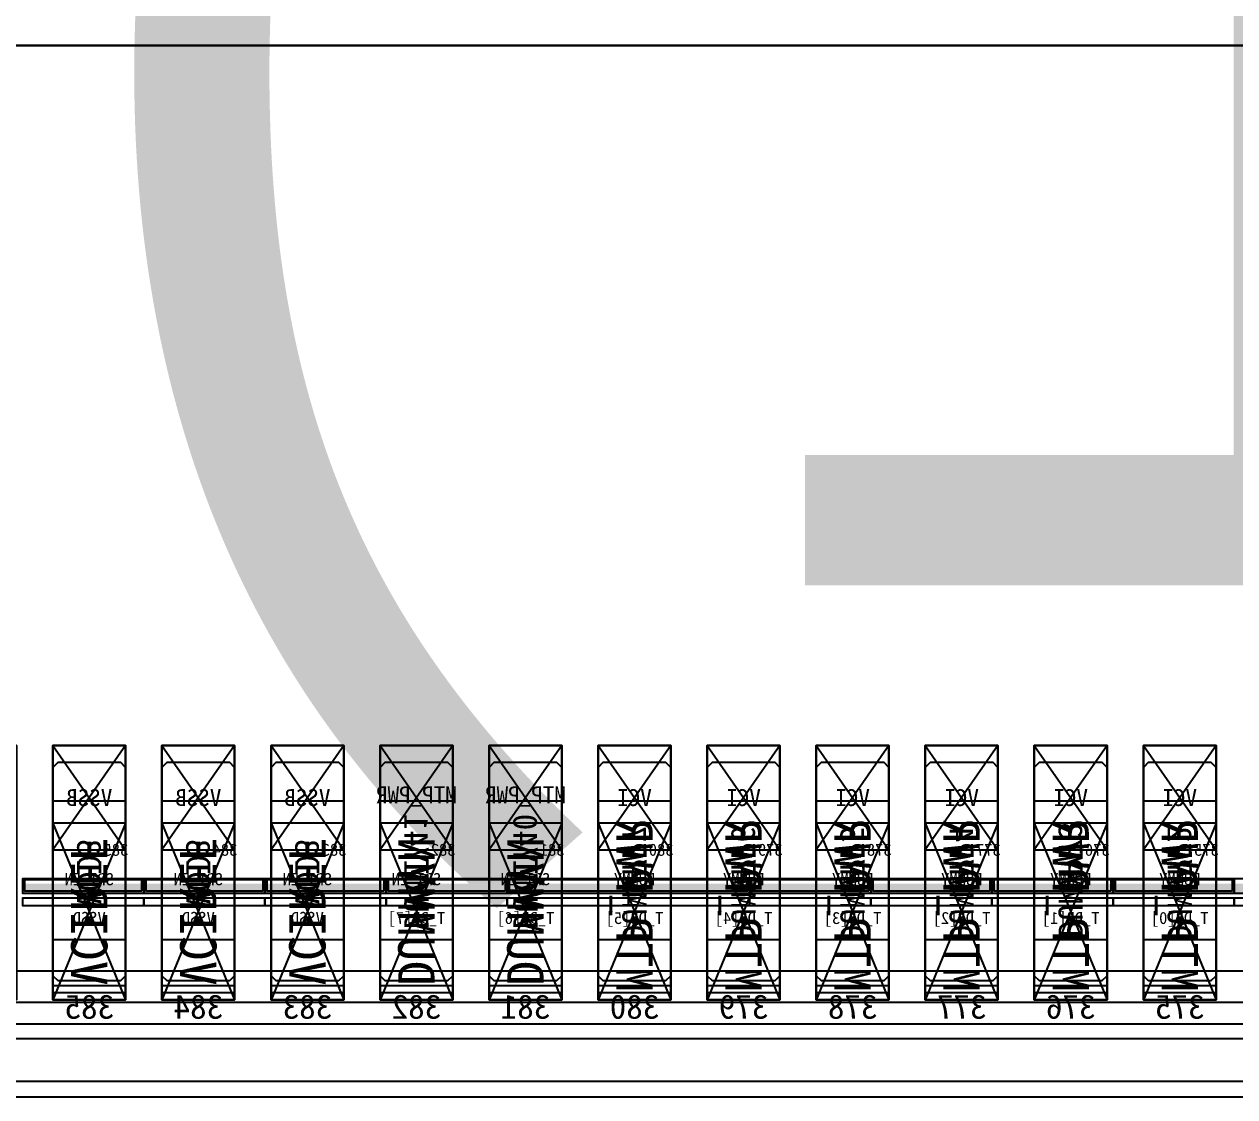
# Model space of a CAD drawing. Header units: millimetres. Extents: x 427 to 2444, y 137 to 817.
# Drawn here: x 1131.9975 to 1132.4971, y 300.7749 to 301.2176 of the extents above; entities that cross this region are included whole.
import ezdxf
from ezdxf.enums import TextEntityAlignment as Align

# ---------------------------------------------------------------- set-up
doc = ezdxf.new("R2010")
doc.units = ezdxf.units.MM
for name, color, linetype in [('L0', 211, 'Continuous'), ('L102', 91, 'Continuous'), ('L114', 213, 'Continuous'), ('L240', 60, 'Continuous'), ('L241', 200, 'Continuous'), ('L242', 51, 'Continuous'), ('L245', 53, 'Continuous'), ('L246', 93, 'Continuous'), ('L248', 171, 'Continuous'), ('L59', 140, 'Continuous'), ('L63', 4, 'Continuous'), ('L98', 150, 'Continuous')]:
    doc.layers.add(name, color=color, linetype=linetype)
doc.styles.add('txt', font='simhei.ttf')

# ---------------------------------------------------------------- blocks, each defined once
blk = doc.blocks.new('HX8394_F_PAD')
at = {"layer": 'L0'}
blk.add_lwpolyline([(-13.86, -0.4025), (-13.86, 0.4025), (13.86, 0.4025), (13.86, -0.4025), (-13.86, -0.4025)], close=True, dxfattribs=at)
at = {"layer": 'L241'}
blk.add_lwpolyline([(-13.9, -0.435), (-13.9, 0.435), (13.9, 0.435), (13.9, -0.435), (-13.9, -0.435)], close=True, dxfattribs=at)
at = {"layer": 'L242'}
for points in [[(3.1595, -0.3935), (3.1575, -0.3915), (3.1575, -0.3055), (3.1595, -0.3035), (3.1855, -0.3035), (3.1875, -0.3055), (3.1875, -0.3915), (3.1855, -0.3935), (3.1595, -0.3935)], [(3.2045, -0.3935), (3.2025, -0.3915), (3.2025, -0.3055), (3.2045, -0.3035), (3.2305, -0.3035), (3.2325, -0.3055), (3.2325, -0.3915), (3.2305, -0.3935), (3.2045, -0.3935)], [(3.2495, -0.3935), (3.2475, -0.3915), (3.2475, -0.3055), (3.2495, -0.3035), (3.2755, -0.3035), (3.2775, -0.3055), (3.2775, -0.3915), (3.2755, -0.3935), (3.2495, -0.3935)], [(3.2945, -0.3935), (3.2925, -0.3915), (3.2925, -0.3055), (3.2945, -0.3035), (3.3205, -0.3035), (3.3225, -0.3055), (3.3225, -0.3915), (3.3205, -0.3935), (3.2945, -0.3935)], [(3.3395, -0.3935), (3.3375, -0.3915), (3.3375, -0.3055), (3.3395, -0.3035), (3.3655, -0.3035), (3.3675, -0.3055), (3.3675, -0.3915), (3.3655, -0.3935), (3.3395, -0.3935)], [(3.3845, -0.3935), (3.3825, -0.3915), (3.3825, -0.3055), (3.3845, -0.3035), (3.4105, -0.3035), (3.4125, -0.3055), (3.4125, -0.3915), (3.4105, -0.3935), (3.3845, -0.3935)], [(3.4295, -0.3935), (3.4275, -0.3915), (3.4275, -0.3055), (3.4295, -0.3035), (3.4555, -0.3035), (3.4575, -0.3055), (3.4575, -0.3915), (3.4555, -0.3935), (3.4295, -0.3935)], [(3.4745, -0.3935), (3.4725, -0.3915), (3.4725, -0.3055), (3.4745, -0.3035), (3.5005, -0.3035), (3.5025, -0.3055), (3.5025, -0.3915), (3.5005, -0.3935), (3.4745, -0.3935)], [(3.5195, -0.3935), (3.5175, -0.3915), (3.5175, -0.3055), (3.5195, -0.3035), (3.5455, -0.3035), (3.5475, -0.3055), (3.5475, -0.3915), (3.5455, -0.3935), (3.5195, -0.3935)], [(3.5645, -0.3935), (3.5625, -0.3915), (3.5625, -0.3055), (3.5645, -0.3035), (3.5905, -0.3035), (3.5925, -0.3055), (3.5925, -0.3915), (3.5905, -0.3935), (3.5645, -0.3935)], [(3.6095, -0.3935), (3.6075, -0.3915), (3.6075, -0.3055), (3.6095, -0.3035), (3.6355, -0.3035), (3.6375, -0.3055), (3.6375, -0.3915), (3.6355, -0.3935), (3.6095, -0.3935)]]:
    blk.add_lwpolyline(points, close=True, dxfattribs=at)
at = {"layer": 'L240', "style": 'txt'}
for s, p in [('DUMMY40', (3.4425, -0.3485)), ('DUMMY41', (3.4875, -0.3485)), ('VPP', (3.1725, -0.346834)), ('VPP', (3.2175, -0.346834)), ('VPP', (3.2625, -0.346834)), ('VPP', (3.3075, -0.346834)), ('VPP', (3.3525, -0.346834)), ('VPP', (3.3975, -0.346834)), ('VDD3', (3.5325, -0.3485)), ('VDD3', (3.5775, -0.3485)), ('VDD3', (3.6225, -0.3485))]:
    blk.add_text(s, height=0.01, rotation=90, dxfattribs=at).set_placement(p, align=Align.MIDDLE_CENTER)
at = {"layer": 'L248', "style": 'txt'}
blk.add_text('27800x870(include SR&SL)', height=0.5, dxfattribs=at).set_placement((-0.381772, 0.019694), align=Align.MIDDLE_CENTER)
blk = doc.blocks.new('NTBUMP_73X30')
at = {"color": 5, "linetype": 'Continuous'}
blk.add_lwpolyline([(-0.015, 0.04), (0.015, -0.033), (0.015, 0.04), (-0.015, -0.033)], dxfattribs=at)
at = {"layer": 'L242', "color": 5}
blk.add_lwpolyline([(-0.015, -0.033), (-0.015, 0.04), (0.015, 0.04), (0.015, -0.033), (-0.015, -0.033)], close=True, dxfattribs=at)
blk = doc.blocks.new('ILI9881C_AA_NTBUMP_PM_875UM')
at = {"layer": 'L241'}
blk.add_lwpolyline([(-13.92, -0.4375), (-13.92, 0.4375), (13.92, 0.4375), (13.92, -0.4375), (-13.92, -0.4375)], close=True, dxfattribs=at)
for p in [(3.1725, -0.3645), (3.2175, -0.3645), (3.2625, -0.3645), (3.3075, -0.3645), (3.3525, -0.3645), (3.3975, -0.3645), (3.4425, -0.3645), (3.4875, -0.3645), (3.5325, -0.3645), (3.5775, -0.3645), (3.6225, -0.3645)]:
    blk.add_blockref('NTBUMP_73X30', p)
at = {"layer": 'L246', "style": 'txt'}
for s, p in [('MTP_PWR', (3.1725, -0.3585)), ('MTP_PWR', (3.2175, -0.3585)), ('MTP_PWR', (3.2625, -0.3585)), ('MTP_PWR', (3.3075, -0.3585)), ('MTP_PWR', (3.3525, -0.3585)), ('MTP_PWR', (3.3975, -0.3585)), ('DUMMYN', (3.4425, -0.361)), ('DUMMYN', (3.4875, -0.361)), ('VCIREF', (3.5325, -0.361)), ('VCIREF', (3.5775, -0.361)), ('VCIREF', (3.6225, -0.361))]:
    blk.add_text(s, height=0.015, rotation=90, dxfattribs=at).set_placement(p, align=Align.MIDDLE_CENTER)
for s, p in [('375', (3.1725, -0.400279)), ('376', (3.2175, -0.400279)), ('377', (3.2625, -0.400279)), ('378', (3.3075, -0.400279)), ('379', (3.3525, -0.400279)), ('380', (3.3975, -0.400279)), ('381', (3.4425, -0.400279)), ('382', (3.4875, -0.400279)), ('383', (3.5325, -0.400279)), ('384', (3.5775, -0.400279)), ('385', (3.6225, -0.400279))]:
    blk.add_text(s, height=0.01, dxfattribs=at).set_placement(p, align=Align.MIDDLE_CENTER)
blk = doc.blocks.new('INPUT_BUMP')
at = {"layer": 'L102'}
for points in [[(0.014, 0.04), (0.014, 0.041), (0.015, 0.041), (0.015, 0.04), (0.014, 0.04)], [(0.014, 0.039), (0.014, 0.04), (0.015, 0.04), (0.015, 0.039), (0.014, 0.039)], [(0.015, 0.04), (0.015, 0.041), (0.016, 0.041), (0.016, 0.04), (0.015, 0.04)], [(0.015, 0.039), (0.015, 0.04), (0.016, 0.04), (0.016, 0.039), (0.015, 0.039)]]:
    blk.add_lwpolyline(points, close=True, dxfattribs=at)
at = {"layer": 'L242'}
blk.add_lwpolyline([(0, 0.01), (0, 0.08), (0.03, 0.08), (0.03, 0.01), (0, 0.01)], close=True, dxfattribs=at)
blk = doc.blocks.new('JD9365Z_PAD_20170829_Y880')
at = {"layer": 'L241'}
blk.add_lwpolyline([(-13.95, -0.41), (-13.95, 0.41), (13.95, 0.41), (13.95, -0.41), (-13.95, -0.41)], close=True, dxfattribs=at)
at = {"row_count": 1, "column_count": 554, "row_spacing": 0.08, "column_spacing": 0.045}
blk.add_blockref('INPUT_BUMP', (-12.4575, -0.401), dxfattribs=at)
at = {"layer": 'L240', "style": 'txt'}
for s, p in [('T_DB[0]', (3.1725, -0.360167)), ('T_DB[1]', (3.2175, -0.360167)), ('T_DB[2]', (3.2625, -0.360167)), ('T_DB[3]', (3.3075, -0.360167)), ('T_DB[4]', (3.3525, -0.360167)), ('T_DB[5]', (3.3975, -0.360167)), ('T_DB[6]', (3.4425, -0.360167)), ('T_DB[7]', (3.4875, -0.360167)), ('VSSD', (3.5325, -0.360167)), ('VSSD', (3.5775, -0.360167)), ('VSSD', (3.6225, -0.360167))]:
    blk.add_text(s, height=0.005, dxfattribs=at).set_placement(p, align=Align.MIDDLE_CENTER)
blk = doc.blocks.new('NV3052C3P_BUMP_ORI_20190911')
at = {"layer": 'L241'}
blk.add_lwpolyline([(-13.8, -0.398), (-13.8, 0.398), (13.8, 0.398), (13.8, -0.398), (-13.8, -0.398)], close=True, dxfattribs=at)
at = {"layer": 'L242'}
for points in [[(3.1575, -0.385), (3.1575, -0.337), (3.1875, -0.337), (3.1875, -0.385), (3.1575, -0.385)], [(3.2025, -0.385), (3.2025, -0.337), (3.2325, -0.337), (3.2325, -0.385), (3.2025, -0.385)], [(3.2475, -0.385), (3.2475, -0.337), (3.2775, -0.337), (3.2775, -0.385), (3.2475, -0.385)], [(3.2925, -0.385), (3.2925, -0.337), (3.3225, -0.337), (3.3225, -0.385), (3.2925, -0.385)], [(3.3375, -0.385), (3.3375, -0.337), (3.3675, -0.337), (3.3675, -0.385), (3.3375, -0.385)], [(3.3825, -0.385), (3.3825, -0.337), (3.4125, -0.337), (3.4125, -0.385), (3.3825, -0.385)], [(3.4275, -0.385), (3.4275, -0.337), (3.4575, -0.337), (3.4575, -0.385), (3.4275, -0.385)], [(3.4725, -0.385), (3.4725, -0.337), (3.5025, -0.337), (3.5025, -0.385), (3.4725, -0.385)], [(3.5175, -0.385), (3.5175, -0.337), (3.5475, -0.337), (3.5475, -0.385), (3.5175, -0.385)], [(3.5625, -0.385), (3.5625, -0.337), (3.5925, -0.337), (3.5925, -0.385), (3.5625, -0.385)], [(3.6075, -0.385), (3.6075, -0.337), (3.6375, -0.337), (3.6375, -0.385), (3.6075, -0.385)]]:
    blk.add_lwpolyline(points, close=True, dxfattribs=at)
at = {"layer": 'L245', "style": 'txt'}
for s, p in [('DUMMY', (3.172473, -0.360167)), ('DUMMY', (3.217473, -0.360167)), ('DUMMY', (3.262473, -0.360167)), ('DUMMY', (3.307473, -0.360167)), ('DUMMY', (3.352473, -0.360167)), ('DUMMY', (3.397473, -0.360167)), ('SPI_EN', (3.442473, -0.360167)), ('SPI_EN', (3.487473, -0.360167)), ('SPI_EN', (3.532473, -0.360167)), ('SPI_EN', (3.577473, -0.360167)), ('SPI_EN', (3.622473, -0.360167))]:
    blk.add_text(s, height=0.005, dxfattribs=at).set_placement(p, align=Align.MIDDLE_CENTER)
blk = doc.blocks.new('BUMP_30_76')
at = {"layer": 'L242'}
blk.add_lwpolyline([(-0.015, -0.0195), (-0.015, 0.0565), (0.015, 0.0565), (0.015, -0.0195), (-0.015, -0.0195)], close=True, dxfattribs=at)
blk = doc.blocks.new('FL11283_A_OTHER')
at = {"layer": 'L102'}
blk.add_lwpolyline([(0, 0), (0, 0.41), (13.86, 0.41), (13.86, 0), (0, 0)], close=True, dxfattribs=at)
at = {"layer": 'L241'}
blk.add_lwpolyline([(-13.86, -0.41), (-13.86, 0.41), (13.86, 0.41), (13.86, 0.404), (-13.854, 0.404), (-13.854, -0.404), (13.854, -0.404), (13.854, 0.404), (13.86, 0.404), (13.86, -0.41), (-13.86, -0.41)], close=True, dxfattribs=at)
at = {"layer": 'L59'}
for points in [[(-13.86, -0.41), (-13.86, 0.41), (13.86, 0.41), (13.86, -0.41), (-13.86, -0.41)], [(0, -0.41), (0, 0), (13.86, 0), (13.86, -0.41), (0, -0.41)]]:
    blk.add_lwpolyline(points, close=True, dxfattribs=at)
for p in [(3.1725, -0.3685), (3.2175, -0.3685), (3.2625, -0.3685), (3.3075, -0.3685), (3.3525, -0.3685), (3.3975, -0.3685), (3.4425, -0.3685), (3.4875, -0.3685), (3.5325, -0.3685), (3.5775, -0.3685), (3.6225, -0.3685)]:
    blk.add_blockref('BUMP_30_76', p)
at = {"layer": 'L102', "style": 'txt'}
for s, p in [('DUMMY72', (3.1725, -0.346)), ('DUMMY73', (3.2175, -0.344334)), ('DUMMY74', (3.2625, -0.346)), ('DUMMY75', (3.3075, -0.346)), ('DUMMY76', (3.3525, -0.346)), ('DUMMY77', (3.3975, -0.346)), ('VCI', (3.4425, -0.346)), ('VCI', (3.4875, -0.346)), ('VCI', (3.5325, -0.346)), ('VCI', (3.5775, -0.346)), ('VCI', (3.6225, -0.346))]:
    blk.add_text(s, height=0.01, rotation=90, dxfattribs=at).set_placement(p, align=Align.MIDDLE_CENTER)
blk = doc.blocks.new('GC9702_ANALOG_PAD_BUMP')
at = {"color": 5, "linetype": 'Continuous'}
blk.add_lwpolyline([(-0.015, 0.0215), (0.015, -0.0215), (0.015, 0.0215), (-0.015, -0.0215)], dxfattribs=at)
at = {"layer": 'L242', "color": 5}
blk.add_lwpolyline([(-0.015, -0.0215), (-0.015, 0.0215), (0.015, 0.0215), (0.015, -0.0215), (-0.015, -0.0215)], close=True, dxfattribs=at)
blk = doc.blocks.new('GC9702_BUMP_NOCOMPENSATION')
at = {"layer": 'L114'}
for points in [[(3.1, -0.38), (3.1, -0.374), (3.15, -0.374), (3.15, -0.38), (3.1, -0.38)], [(3.1, -0.38), (3.1, -0.374), (3.15, -0.374), (3.15, -0.38), (3.1, -0.38)], [(3.15, -0.38), (3.15, -0.374), (3.2, -0.374), (3.2, -0.38), (3.15, -0.38)], [(3.15, -0.38), (3.15, -0.374), (3.2, -0.374), (3.2, -0.38), (3.15, -0.38)], [(3.15074, -0.379), (3.15074, -0.37443), (3.19918, -0.37443), (3.19918, -0.379), (3.15074, -0.379)], [(3.15074, -0.379), (3.15074, -0.37443), (3.19918, -0.37443), (3.19918, -0.379), (3.15074, -0.379)], [(3.2, -0.38), (3.2, -0.374), (3.25, -0.374), (3.25, -0.38), (3.2, -0.38)], [(3.2, -0.38), (3.2, -0.374), (3.25, -0.374), (3.25, -0.38), (3.2, -0.38)], [(3.20074, -0.379), (3.20074, -0.37443), (3.24918, -0.37443), (3.24918, -0.379), (3.20074, -0.379)], [(3.20074, -0.379), (3.20074, -0.37443), (3.24918, -0.37443), (3.24918, -0.379), (3.20074, -0.379)], [(3.25, -0.38), (3.25, -0.374), (3.3, -0.374), (3.3, -0.38), (3.25, -0.38)], [(3.25, -0.38), (3.25, -0.374), (3.3, -0.374), (3.3, -0.38), (3.25, -0.38)], [(3.25074, -0.379), (3.25074, -0.37443), (3.29918, -0.37443), (3.29918, -0.379), (3.25074, -0.379)], [(3.25074, -0.379), (3.25074, -0.37443), (3.29918, -0.37443), (3.29918, -0.379), (3.25074, -0.379)], [(3.3, -0.38), (3.3, -0.374), (3.35, -0.374), (3.35, -0.38), (3.3, -0.38)], [(3.3, -0.38), (3.3, -0.374), (3.35, -0.374), (3.35, -0.38), (3.3, -0.38)], [(3.30074, -0.379), (3.30074, -0.37443), (3.34918, -0.37443), (3.34918, -0.379), (3.30074, -0.379)], [(3.30074, -0.379), (3.30074, -0.37443), (3.34918, -0.37443), (3.34918, -0.379), (3.30074, -0.379)], [(3.35, -0.38), (3.35, -0.374), (3.4, -0.374), (3.4, -0.38), (3.35, -0.38)], [(3.35, -0.38), (3.35, -0.374), (3.4, -0.374), (3.4, -0.38), (3.35, -0.38)], [(3.35074, -0.379), (3.35074, -0.37443), (3.39918, -0.37443), (3.39918, -0.379), (3.35074, -0.379)], [(3.35074, -0.379), (3.35074, -0.37443), (3.39918, -0.37443), (3.39918, -0.379), (3.35074, -0.379)], [(3.4, -0.38), (3.4, -0.374), (3.45, -0.374), (3.45, -0.38), (3.4, -0.38)], [(3.4, -0.38), (3.4, -0.374), (3.45, -0.374), (3.45, -0.38), (3.4, -0.38)], [(3.40074, -0.379), (3.40074, -0.37443), (3.44918, -0.37443), (3.44918, -0.379), (3.40074, -0.379)], [(3.40074, -0.379), (3.40074, -0.37443), (3.44918, -0.37443), (3.44918, -0.379), (3.40074, -0.379)], [(3.45, -0.38), (3.45, -0.374), (3.5, -0.374), (3.5, -0.38), (3.45, -0.38)], [(3.45, -0.38), (3.45, -0.374), (3.5, -0.374), (3.5, -0.38), (3.45, -0.38)], [(3.45074, -0.379), (3.45074, -0.37443), (3.49918, -0.37443), (3.49918, -0.379), (3.45074, -0.379)], [(3.45074, -0.379), (3.45074, -0.37443), (3.49918, -0.37443), (3.49918, -0.379), (3.45074, -0.379)], [(3.5, -0.38), (3.5, -0.374), (3.55, -0.374), (3.55, -0.38), (3.5, -0.38)], [(3.5, -0.38), (3.5, -0.374), (3.55, -0.374), (3.55, -0.38), (3.5, -0.38)], [(3.50074, -0.379), (3.50074, -0.37443), (3.54918, -0.37443), (3.54918, -0.379), (3.50074, -0.379)], [(3.50074, -0.379), (3.50074, -0.37443), (3.54918, -0.37443), (3.54918, -0.379), (3.50074, -0.379)], [(3.55, -0.38), (3.55, -0.374), (3.6, -0.374), (3.6, -0.38), (3.55, -0.38)], [(3.55, -0.38), (3.55, -0.374), (3.6, -0.374), (3.6, -0.38), (3.55, -0.38)], [(3.55074, -0.379), (3.55074, -0.37443), (3.59918, -0.37443), (3.59918, -0.379), (3.55074, -0.379)], [(3.55074, -0.379), (3.55074, -0.37443), (3.59918, -0.37443), (3.59918, -0.379), (3.55074, -0.379)], [(3.6, -0.38), (3.6, -0.374), (3.65, -0.374), (3.65, -0.38), (3.6, -0.38)], [(3.6, -0.38), (3.6, -0.374), (3.65, -0.374), (3.65, -0.38), (3.6, -0.38)], [(3.60074, -0.379), (3.60074, -0.37443), (3.64918, -0.37443), (3.64918, -0.379), (3.60074, -0.379)], [(3.60074, -0.379), (3.60074, -0.37443), (3.64918, -0.37443), (3.64918, -0.379), (3.60074, -0.379)]]:
    blk.add_lwpolyline(points, close=True, dxfattribs=at)
at = {"layer": 'L114', "const_width": 0.004}
for points in [[(3.1, -0.378), (3.15, -0.378)], [(3.1, -0.378), (3.15, -0.378)], [(3.1, -0.378), (3.15, -0.378)], [(3.1, -0.378), (3.15, -0.378)], [(3.15, -0.378), (3.2, -0.378)], [(3.15, -0.378), (3.2, -0.378)], [(3.15, -0.378), (3.2, -0.378)], [(3.15, -0.378), (3.2, -0.378)], [(3.2, -0.378), (3.25, -0.378)], [(3.2, -0.378), (3.25, -0.378)], [(3.2, -0.378), (3.25, -0.378)], [(3.2, -0.378), (3.25, -0.378)], [(3.25, -0.378), (3.3, -0.378)], [(3.25, -0.378), (3.3, -0.378)], [(3.25, -0.378), (3.3, -0.378)], [(3.25, -0.378), (3.3, -0.378)], [(3.3, -0.378), (3.35, -0.378)], [(3.3, -0.378), (3.35, -0.378)], [(3.3, -0.378), (3.35, -0.378)], [(3.3, -0.378), (3.35, -0.378)], [(3.35, -0.378), (3.4, -0.378)], [(3.35, -0.378), (3.4, -0.378)], [(3.35, -0.378), (3.4, -0.378)], [(3.35, -0.378), (3.4, -0.378)], [(3.4, -0.378), (3.45, -0.378)], [(3.4, -0.378), (3.45, -0.378)], [(3.4, -0.378), (3.45, -0.378)], [(3.4, -0.378), (3.45, -0.378)], [(3.45, -0.378), (3.5, -0.378)], [(3.45, -0.378), (3.5, -0.378)], [(3.45, -0.378), (3.5, -0.378)], [(3.45, -0.378), (3.5, -0.378)], [(3.5, -0.378), (3.55, -0.378)], [(3.5, -0.378), (3.55, -0.378)], [(3.5, -0.378), (3.55, -0.378)], [(3.5, -0.378), (3.55, -0.378)], [(3.55, -0.378), (3.6, -0.378)], [(3.55, -0.378), (3.6, -0.378)], [(3.55, -0.378), (3.6, -0.378)], [(3.55, -0.378), (3.6, -0.378)], [(3.6, -0.378), (3.65, -0.378)], [(3.6, -0.378), (3.65, -0.378)], [(3.6, -0.378), (3.65, -0.378)], [(3.6, -0.378), (3.65, -0.378)]]:
    blk.add_lwpolyline(points, dxfattribs=at)
at = {"layer": 'L241'}
for points in [[(3.1, -0.385), (3.1, -0.382), (3.15, -0.382), (3.15, -0.385), (3.1, -0.385)], [(3.1, -0.385), (3.1, -0.382), (3.15, -0.382), (3.15, -0.385), (3.1, -0.385)], [(3.15, -0.385), (3.15, -0.382), (3.2, -0.382), (3.2, -0.385), (3.15, -0.385)], [(3.15, -0.385), (3.15, -0.382), (3.2, -0.382), (3.2, -0.385), (3.15, -0.385)], [(3.2, -0.385), (3.2, -0.382), (3.25, -0.382), (3.25, -0.385), (3.2, -0.385)], [(3.2, -0.385), (3.2, -0.382), (3.25, -0.382), (3.25, -0.385), (3.2, -0.385)], [(3.25, -0.385), (3.25, -0.382), (3.3, -0.382), (3.3, -0.385), (3.25, -0.385)], [(3.25, -0.385), (3.25, -0.382), (3.3, -0.382), (3.3, -0.385), (3.25, -0.385)], [(3.3, -0.385), (3.3, -0.382), (3.35, -0.382), (3.35, -0.385), (3.3, -0.385)], [(3.3, -0.385), (3.3, -0.382), (3.35, -0.382), (3.35, -0.385), (3.3, -0.385)], [(3.35, -0.385), (3.35, -0.382), (3.4, -0.382), (3.4, -0.385), (3.35, -0.385)], [(3.35, -0.385), (3.35, -0.382), (3.4, -0.382), (3.4, -0.385), (3.35, -0.385)], [(3.4, -0.385), (3.4, -0.382), (3.45, -0.382), (3.45, -0.385), (3.4, -0.385)], [(3.4, -0.385), (3.4, -0.382), (3.45, -0.382), (3.45, -0.385), (3.4, -0.385)], [(3.45, -0.385), (3.45, -0.382), (3.5, -0.382), (3.5, -0.385), (3.45, -0.385)], [(3.45, -0.385), (3.45, -0.382), (3.5, -0.382), (3.5, -0.385), (3.45, -0.385)], [(3.5, -0.385), (3.5, -0.382), (3.55, -0.382), (3.55, -0.385), (3.5, -0.385)], [(3.5, -0.385), (3.5, -0.382), (3.55, -0.382), (3.55, -0.385), (3.5, -0.385)], [(3.55, -0.385), (3.55, -0.382), (3.6, -0.382), (3.6, -0.385), (3.55, -0.385)], [(3.55, -0.385), (3.55, -0.382), (3.6, -0.382), (3.6, -0.385), (3.55, -0.385)], [(3.6, -0.385), (3.6, -0.382), (3.65, -0.382), (3.65, -0.385), (3.6, -0.385)], [(3.6, -0.385), (3.6, -0.382), (3.65, -0.382), (3.65, -0.385), (3.6, -0.385)]]:
    blk.add_lwpolyline(points, close=True, dxfattribs=at)
at = {"row_count": 1, "column_count": 554, "row_spacing": 0.043, "column_spacing": 0.045}
blk.add_blockref('GC9702_ANALOG_PAD_BUMP', (-12.4425, -0.3405), dxfattribs=at)
at = {"layer": 'L114', "style": 'txt'}
for s, p in [('375', (3.1615, -0.362)), ('376', (3.2065, -0.362)), ('377', (3.2515, -0.362)), ('378', (3.2965, -0.362)), ('379', (3.3415, -0.362)), ('380', (3.3865, -0.362)), ('381', (3.4315, -0.362)), ('382', (3.4765, -0.362)), ('383', (3.5215, -0.362)), ('384', (3.5665, -0.362)), ('385', (3.6115, -0.362))]:
    blk.add_text(s, height=0.005, dxfattribs=at).set_placement(p, align=Align.MIDDLE_CENTER)
at = {"layer": 'L98', "style": 'txt'}
for s, p in [('VCI', (3.1725, -0.3405)), ('VCI', (3.2175, -0.3405)), ('VCI', (3.2625, -0.3405)), ('VCI', (3.3075, -0.3405)), ('VCI', (3.3525, -0.3405)), ('VCI', (3.3975, -0.3405)), ('MTP_PWR', (3.4425, -0.33933)), ('MTP_PWR', (3.4875, -0.33933)), ('VSSB', (3.5325, -0.3405)), ('VSSB', (3.5775, -0.3405)), ('VSSB', (3.6225, -0.3405))]:
    blk.add_text(s, height=0.007, dxfattribs=at).set_placement(p, align=Align.MIDDLE_CENTER)
blk = doc.blocks.new('IC_GDS_ALL')
for name, p in [('ILI9881C_AA_NTBUMP_PM_875UM', (0, 0)), ('HX8394_F_PAD', (0, 0.004)), ('GC9702_BUMP_NOCOMPENSATION', (0, 0.0265)), ('NV3052C3P_BUMP_ORI_20190911', (0, 0.0125)), ('JD9365Z_PAD_20170829_Y880', (0, -0.0035)), ('FL11283_A_OTHER', (0, -0.0035))]:
    blk.add_blockref(name, p)
blk = doc.blocks.new('INPUT_PAD')
at = {"layer": 'L63'}
blk.add_lwpolyline([(0.01, -0.043), (0.01, 0.062), (0.04, 0.062), (0.04, -0.043), (0.01, -0.043)], close=True, dxfattribs=at)
blk = doc.blocks.new('IC_PAD_ALL')
at = {"row_count": 1, "column_count": 554, "row_spacing": 0.109, "column_spacing": 0.045}
blk.add_blockref('INPUT_PAD', (1.18, 0), dxfattribs=at)
blk = doc.blocks.new('IC_ALL')
at = {"yscale": -1, "rotation": 180}
blk.add_blockref('IC_GDS_ALL', (14, 0.4375), dxfattribs=at)
blk.add_blockref('IC_PAD_ALL', (0.3525, 0.083))
blk = doc.blocks.new('IC_FPC_OLB_ALL')
blk.add_blockref('IC_ALL', (1.188, 1.0245))

msp = doc.modelspace()

# ---------------------------------------------------------------- block references
msp.add_blockref('IC_FPC_OLB_ALL', (1120.45883, 299.75037))

doc.saveas('drawing.dxf')
